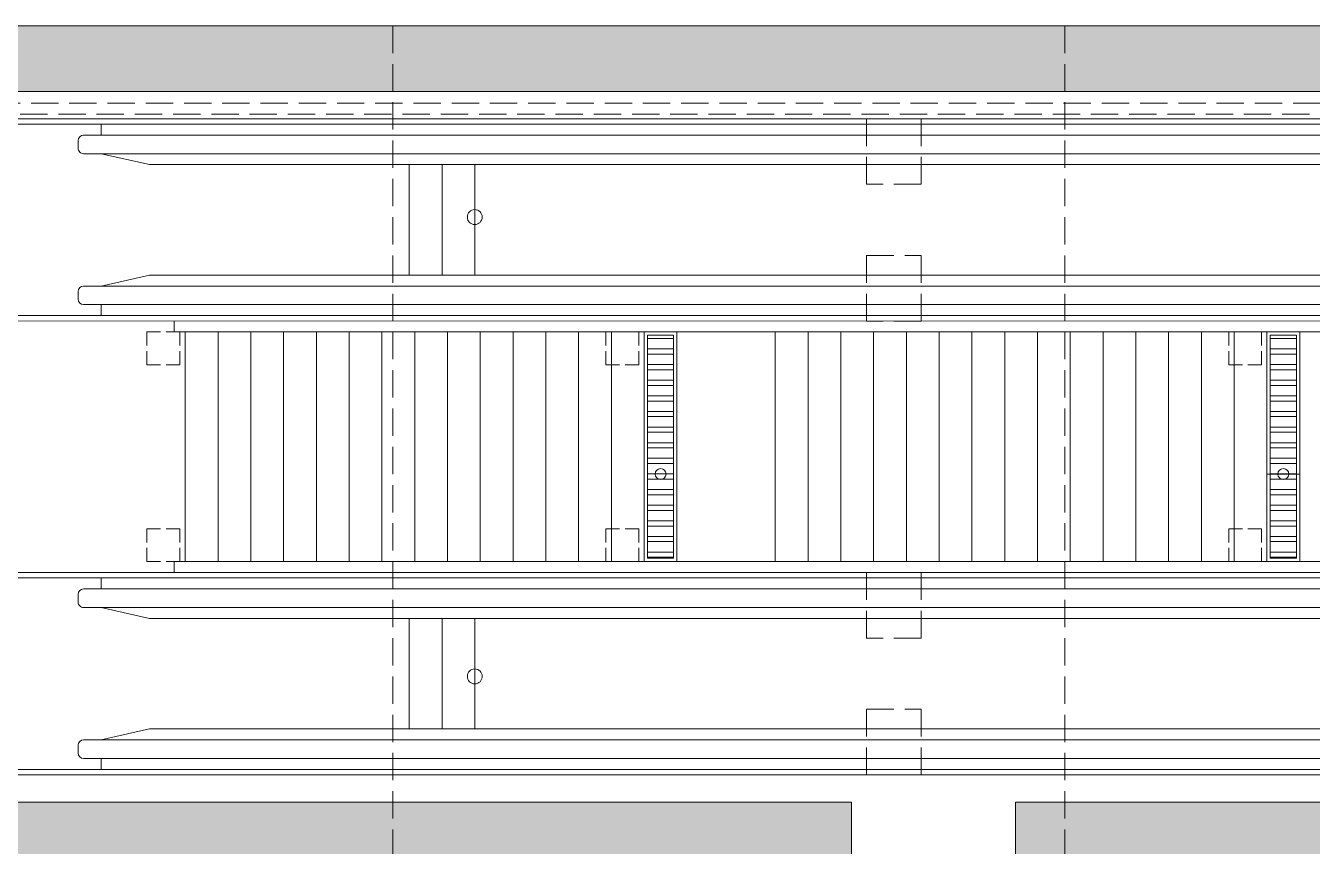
# Model space of a CAD drawing. Extents: x 13114849 to 13479250, y 160225 to 278773.
# Drawn here: x 13296589 to 13308363, y 217206 to 224710 of the extents above; entities that cross this region are included whole.
import ezdxf

# ---------------------------------------------------------------- set-up
doc = ezdxf.new("R2010")
doc.units = 0
doc.header["$LTSCALE"] = 1000
doc.header["$MEASUREMENT"] = 0
doc.linetypes.add('DASH', pattern=[0.35, 0.25, -0.1])
doc.layers.add('建筑底图', color=8, linetype='Continuous', lineweight=13)

msp = doc.modelspace()

# ---------------------------------------------------------------- hatches: boundary and pattern name
at = {"layer": '建筑底图'}
h = msp.add_hatch(dxfattribs=at)
h.set_pattern_fill('钢筋混凝土', color=8, scale=100, style=0)
h.set_pattern_definition([(45, (0.27, -129739.5), (-176.7766953, 176.7766953), []), (50, (0.27, -129739.5), (717.260183, -62.752135), [75, -825]), (355, (0.3, -129739.5), (-138.751334, 752.192134), [60, -660]), (100.4514, (60.04, -129744.7), (578.50938, 689.439542), [63.74019, -701.142112]), (46.1842, (0.3, -129539.5), (1067.24105, -165.519014), [112.5, -1237.5]), (96.6356, (89.2, -129553.3), (934.662706, 974.11787), [95.61029, -1051.713]), (351.1842, (0.3, -129539.5), (934.661945, 974.1186), [90, -990]), (21, (100.27, -129589.5), (596.907052, -402.61889), [75, -825]), (326, (100.3, -129589.5), (243.31533, 725.150045), [60, -660]), (71.4514, (150, -129623.04), (840.22263, 322.530497), [63.74019, -701.142112]), (37.5, (0.27, -129739.5), (12.1598553, 332.893854), [0, -652, 0, -670, 0, -662.5]), (7.5, (0.27, -129739.5), (263.069537, 394.411712), [0, -382, 0, -637, 0, -252.5]), (327.5, (-222.73, -129739.5), (533.822436, -22.554872), [0, -250, 0, -780, 0, -1035]), (317.5, (-322.73, -129739.5), (583.18617, 100.104982), [0, -325, 0, -518, 0, -735])])
h.paths.add_polyline_path([(13333997.4, 224709.5), (13294898.3, 224709.5), (13294898.3, 217009.5), (13299947.4, 217009.5), (13299947.4, 207109.5), (13319627.4, 207109.5), (13319627.4, 206729.5), (13320127.4, 206729.5), (13320127.4, 209209.5), (13325547.4, 209209.5), (13325547.4, 208709.5), (13326297.4, 208709.5), (13326297.4, 206729.5), (13326897.4, 206729.5), (13326897.4, 207229.5), (13326897.4, 209309.5), (13326147.4, 209309.5), (13326147.4, 213709.5), (13326897.4, 213709.5), (13326897.4, 214309.5), (13325547.4, 214309.5), (13325547.4, 209809.5), (13319627.4, 209809.5), (13319627.4, 207709.5), (13300547.4, 207709.5), (13300547.4, 217009.5), (13304147.4, 217009.5), (13304147.4, 217609.5), (13295398.3, 217609.5), (13295398.3, 224109.5), (13333397.4, 224109.5), (13333397.4, 213709.5), (13334147.4, 213709.5), (13334147.4, 209309.5), (13333397.4, 209309.5), (13333397.4, 206729.5), (13333697.4, 206729.5), (13333997.4, 206729.5), (13333997.4, 208709.5), (13334747.4, 208709.5), (13334747.4, 214309.5), (13333997.4, 214309.5)])
h.paths.add_polyline_path([(13326897.4, 217609.5), (13305647.4, 217609), (13305647.4, 217009.5), (13326897.4, 217009.5)], flags=17)
at = {"layer": '建筑底图', "extrusion": (-6.46331e-06, 2.52909e-06, 1)}
h = msp.add_hatch(dxfattribs=at)
h.set_pattern_fill('ANSI32', color=256, scale=30, angle=315, style=0)
h.set_pattern_definition([(3e-07, (13929072.5, 511075.77), (-7e-07, 142.875), []), (3e-07, (13929120.13, 511028.15), (-7e-07, 142.875), [])])
h.paths.add_polyline_path([(13302518.3, 221879.5), (13302278.3, 221879.5), (13302278.3, 219839.5), (13302518.3, 219839.5)])
h = msp.add_hatch(dxfattribs=at)
h.set_pattern_fill('ANSI32', color=256, scale=30, angle=315, style=0)
h.set_pattern_definition([(3e-07, (13923372.5, 511075.72), (-7e-07, 142.875), []), (3e-07, (13923420.13, 511028.1), (-7e-07, 142.875), [])])
h.paths.add_polyline_path([(13308218.3, 221879.5), (13307978.3, 221879.5), (13307978.3, 219839.5), (13308218.3, 219839.5)])

# ---------------------------------------------------------------- linework, layer by layer
at = {"layer": '建筑底图'}
for p, q in [((13333997.4, 224709.5), (13294898.3, 224709.5)), ((13295398.3, 224109.5), (13333397.4, 224109.5)), ((13298048.3, 221909.6), (13298048.3, 219809.5)), ((13298348.3, 221909.6), (13298348.3, 219809.5)), ((13298648.3, 221909.6), (13298648.3, 219809.5)), ((13298948.3, 221909.6), (13298948.3, 219809.5)), ((13299248.3, 221909.6), (13299248.3, 219809.5)), ((13299548.3, 221909.6), (13299548.3, 219809.5)), ((13299848.3, 221909.6), (13299848.3, 219809.5)), ((13300148.3, 221909.6), (13300148.3, 219809.5)), ((13300448.3, 221909.6), (13300448.3, 219809.5)), ((13300748.3, 221909.6), (13300748.3, 219809.5)), ((13301048.3, 221909.6), (13301048.3, 219809.5)), ((13301348.3, 221909.6), (13301348.3, 219809.5)), ((13301648.3, 221909.6), (13301648.3, 219809.5)), ((13301948.3, 221909.6), (13301948.3, 219809.5)), ((13302248.3, 221909.5), (13302248.3, 219809.5)), ((13303448.3, 221909.6), (13303448.3, 219809.5)), ((13303748.3, 221909.6), (13303748.3, 219809.5)), ((13304048.3, 221909.6), (13304048.3, 219809.5)), ((13304348.3, 221909.6), (13304348.3, 219809.5)), ((13304648.3, 221909.6), (13304648.3, 219809.5)), ((13304948.3, 221909.6), (13304948.3, 219809.5)), ((13305248.3, 221909.6), (13305248.3, 219809.5)), ((13305548.3, 221909.6), (13305548.3, 219809.5)), ((13305848.3, 221909.6), (13305848.3, 219809.5)), ((13306148.3, 221909.6), (13306148.3, 219809.5)), ((13306448.3, 221909.6), (13306448.3, 219809.5)), ((13306748.3, 221909.6), (13306748.3, 219809.5)), ((13307048.3, 221909.6), (13307048.3, 219809.5)), ((13307348.3, 221909.6), (13307348.3, 219809.5)), ((13307648.3, 221909.6), (13307648.3, 219809.5)), ((13307948.3, 221909.5), (13307948.3, 219809.5)), ((13295398.3, 217609.5), (13304147.4, 217609.5)), ((13304147.4, 217609.5), (13304147.4, 217009.5)), ((13305647.4, 217609), (13305647.4, 217609.5)), ((13326897.4, 217609.5), (13305647.4, 217609)), ((13305647.4, 217609.5), (13305647.4, 217009.5))]:
    msp.add_line(p, q, dxfattribs=at)
at = {"layer": '建筑底图', "linetype": 'DASH'}
for p, q in [((13299947.4, 224709.5), (13299947.4, 217009.5)), ((13306097.4, 224709.5), (13306097.4, 217009.5)), ((13333287.4, 224001.5), (13295398.3, 224001.5)), ((13333187.4, 223901.5), (13295398.3, 223901.5))]:
    msp.add_line(p, q, dxfattribs=at)
at = {"layer": '建筑底图', "lineweight": 0, "extrusion": (-6.46331e-06, 2.52909e-06, 1)}
for p, q in [((13295398.3, 224109.5), (13310804.6, 224109.5)), ((13295398.3, 223859.5), (13310804.6, 223859.5)), ((13295448.3, 223809.5), (13310804.6, 223809.5)), ((13297278.9, 223809.5), (13297278.9, 223709.5)), ((13297068.3, 223589.5), (13297068.3, 223659.5)), ((13310804.6, 223709.5), (13297118.3, 223709.5)), ((13310804.6, 223539.5), (13297118.3, 223539.5)), ((13297722.7, 223439.5), (13297278.9, 223539.5)), ((13310804.6, 223439.5), (13297722.7, 223439.5)), ((13300098.3, 223439.5), (13300098.3, 222429.5)), ((13300398.3, 223439.5), (13300398.3, 222429.5)), ((13300698.3, 223439.5), (13300698.3, 222429.5)), ((13297722.7, 222429.5), (13297278.9, 222329.5)), ((13310804.6, 222429.5), (13297722.7, 222429.5)), ((13310804.6, 222329.5), (13297118.3, 222329.5)), ((13297068.3, 222279.5), (13297068.3, 222209.5)), ((13310804.6, 222159.5), (13297118.3, 222159.5)), ((13297278.9, 222059.5), (13297278.9, 222159.5)), ((13295398.3, 222009.5), (13310804.6, 222009.8)), ((13310804.6, 222059.5), (13295448.3, 222059.5)), ((13297948.3, 221909.6), (13297948.3, 222009.6)), ((13297948.3, 221909.5), (13319467.1, 221909.5)), ((13295398.3, 219709.5), (13310804.6, 219709.2)), ((13297948.3, 219809.5), (13319467.1, 219809.5)), ((13297948.3, 219709.5), (13297948.3, 219809.5)), ((13310804.6, 219659.5), (13295448.3, 219659.5)), ((13297278.9, 219659.5), (13297278.9, 219559.5)), ((13297068.3, 219439.5), (13297068.3, 219509.5)), ((13310804.6, 219559.5), (13297118.3, 219559.5)), ((13310804.6, 219389.5), (13297118.3, 219389.5)), ((13297722.7, 219289.5), (13297278.9, 219389.5)), ((13310804.6, 219289.5), (13297722.7, 219289.5)), ((13300098.3, 218279.5), (13300098.3, 219289.5)), ((13300398.3, 218279.5), (13300398.3, 219289.5)), ((13300698.3, 218279.5), (13300698.3, 219289.5)), ((13310804.6, 218179.5), (13297118.3, 218179.5)), ((13297722.7, 218279.5), (13297278.9, 218179.5)), ((13310804.6, 218279.5), (13297722.7, 218279.5)), ((13297068.3, 218129.5), (13297068.3, 218059.5)), ((13310804.6, 218009.5), (13297118.3, 218009.5)), ((13297278.9, 217909.5), (13297278.9, 218009.5)), ((13295398.3, 217859.5), (13322807.4, 217859.5)), ((13295448.3, 217909.5), (13310804.6, 217909.5))]:
    msp.add_line(p, q, dxfattribs=at)
at = {"layer": '建筑底图', "ltscale": 3}
for p, q in [((13333147.4, 223859.5), (13295398.3, 223859.5)), ((13327147.4, 217859.5), (13295398.3, 217859.5))]:
    msp.add_line(p, q, dxfattribs=at)
at = {"layer": '建筑底图', "extrusion": (-6.46331e-06, 2.52909e-06, 1)}
for p, q in [((13305204.5, 223859.5), (13304144.1, 223859.5)), ((13308248.3, 220609.5), (13307948.3, 220609.6)), ((13307120, 218279.5), (13315068, 218279.5))]:
    msp.add_line(p, q, dxfattribs=at)
at = {"layer": '建筑底图', "color": 8}
msp.add_lwpolyline([(13421797.4, 205259.5), (13333997.4, 205259.5), (13333997.4, 208709.5), (13334747.4, 208709.5), (13334747.4, 214309.5), (13333997.4, 214309.5), (13333997.4, 224709.5), (13294898.3, 224709.5), (13294898.3, 217009.5), (13299947.4, 217009.5), (13299947.4, 207109.5), (13319627.4, 207109.5), (13319627.4, 205259.5), (13311597.4, 205259.5), (13311597.4, 205909.5), (13271047.4, 205909.5), (13271047.4, 223959.5), (13237197.4, 223959.5), (13237197.4, 205909.5), (13207597.4, 205909.5)], dxfattribs=at)
at = {"layer": '建筑底图', "linetype": 'DASH'}
for points in [[(13304284.6, 223859.5), (13304784.6, 223859.5), (13304784.6, 223259.5), (13304284.6, 223259.5)], [(13304284.6, 222609.5), (13304784.6, 222609.5), (13304784.6, 222009.5), (13304284.6, 222009.5)], [(13304284.6, 219709.5), (13304784.6, 219709.5), (13304784.6, 219109.5), (13304284.6, 219109.5)], [(13304284.6, 218459.5), (13304784.6, 218459.5), (13304784.6, 217859.5), (13304284.6, 217859.5)]]:
    msp.add_lwpolyline(points, close=True, dxfattribs=at)
at = {"layer": '建筑底图', "linetype": 'DASH', "ltscale": 0.5}
for points in [[(13297698.3, 221909.5), (13297998.3, 221909.5), (13297998.3, 221609.5), (13297698.3, 221609.5)], [(13301898.3, 221909.5), (13302198.3, 221909.5), (13302198.3, 221609.5), (13301898.3, 221609.5)], [(13307598.3, 221909.5), (13307898.3, 221909.5), (13307898.3, 221609.5), (13307598.3, 221609.5)], [(13297698.3, 219809.5), (13297998.3, 219809.5), (13297998.3, 220109.5), (13297698.3, 220109.5)], [(13301898.3, 219809.5), (13302198.3, 219809.5), (13302198.3, 220109.5), (13301898.3, 220109.5)], [(13307598.3, 219809.5), (13307898.3, 219809.5), (13307898.3, 220109.5), (13307598.3, 220109.5)]]:
    msp.add_lwpolyline(points, close=True, dxfattribs=at)
at = {"layer": '建筑底图', "extrusion": (-6.46331e-06, 2.52909e-06, 1)}
for points, elevation in [([(13302548.3, 221909.5), (13302248.3, 221909.5), (13302248.3, 219809.5), (13302548.3, 219809.5)], -85.4), ([(13302518.3, 221879.5), (13302278.3, 221879.5), (13302278.3, 219839.5), (13302518.3, 219839.5)], -85.4), ([(13308248.3, 221909.5), (13307948.3, 221909.5), (13307948.3, 219809.5), (13308248.3, 219809.5)], -85.5), ([(13308218.3, 221879.5), (13307978.3, 221879.5), (13307978.3, 219839.5), (13308218.3, 219839.5)], -85.5)]:
    msp.add_lwpolyline(points, close=True, dxfattribs=dict(at, elevation=elevation))
at = {"layer": '建筑底图', "lineweight": 0}
for centre, major_axis, start_param, end_param in [((13297118.3, 223659.5), (0, 50), 0, 1.5707963), ((13297118.3, 223589.5), (0, 50), 1.5707963, 3.1415927), ((13300698.3, 222959.5), (0, 68.2), -1.5707963, 4.712389), ((13297118.3, 222279.5), (0, 50), 0, 1.5707963), ((13297118.3, 222209.5), (0, 50), 1.5707963, 3.1415926), ((13297118.3, 219509.5), (0, 50), 0, 1.5707963), ((13297118.3, 219439.5), (0, 50), 1.5707963, 3.1415927), ((13300698.3, 218759.5), (0, 68.2), -1.5707963, 4.712389), ((13297118.3, 218129.5), (0, 50), 0, 1.5707963), ((13297118.3, 218059.5), (0, 50), 1.5707963, 3.1415926)]:
    msp.add_ellipse(centre, major_axis=major_axis, ratio=1, start_param=start_param, end_param=end_param, dxfattribs=at)
at = {"layer": '建筑底图'}
for centre in [(13302398.3, 220609.5), (13308098.3, 220609.5)]:
    msp.add_ellipse(centre, major_axis=(0, 50), ratio=1, start_param=-1.5707963, end_param=4.712389, dxfattribs=at)

doc.saveas('drawing.dxf')
